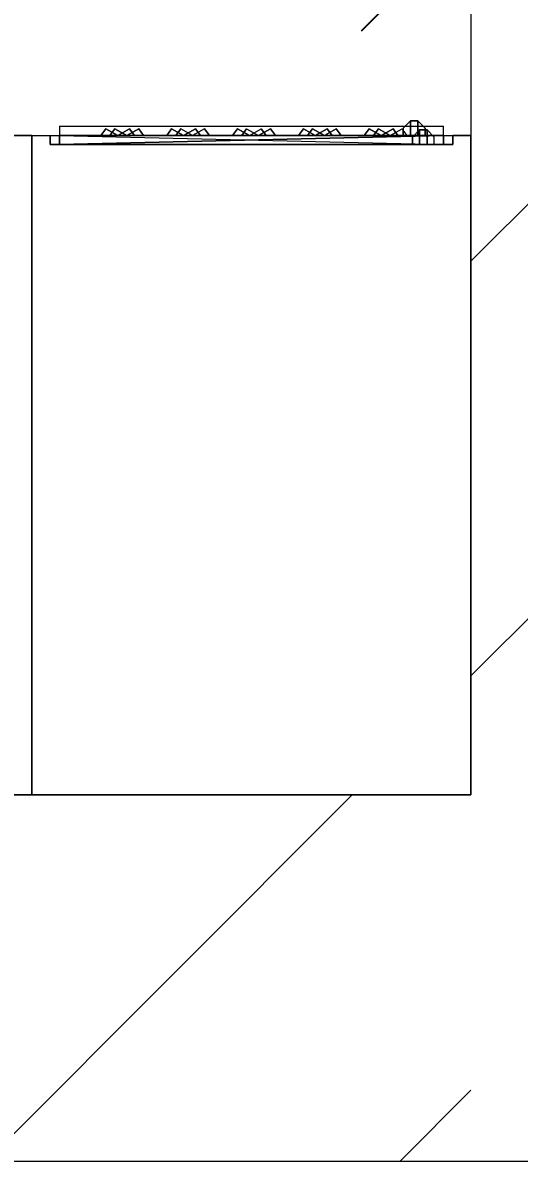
# Model space of a CAD drawing. Header units: inches. Extents: x 1913 to 24953, y -2945 to 1064.
# Drawn here: x 22859.47 to 22873.04, y -58.96 to -27.88 of the extents above; entities that cross this region are included whole.
import ezdxf

# ---------------------------------------------------------------- set-up
doc = ezdxf.new("R2010")
doc.units = ezdxf.units.IN
doc.header["$MEASUREMENT"] = 0
for name, color, linetype, lineweight in [('A-ANNO-DIMS', 211, 'Continuous', 9), ('A-WALL', 113, 'Continuous', 13), ('A-WALL-PATT', 111, 'Continuous', 50), ('G-IMPT', 8, 'Continuous', 9), ('Q-SPCQ', 91, 'Continuous', 9)]:
    doc.layers.add(name, color=color, linetype=linetype, lineweight=lineweight)
doc.styles.add('Arial', font='arial.ttf', dxfattribs={"height": 12})
doc.dimstyles.new('Linear_-_3_32__Arial', dxfattribs={"dimscale": 12, "dimtxt": 12.243113, "dimasz": 1.333333, "dimexe": 1, "dimexo": 0.666667, "dimgap": 0.666667, "dimtad": 1, "dimdec": 5, "dimrnd": 0.03125, "dimzin": 1, "dimdsep": 46, "dimlunit": 4, "dimtxsty": 'Arial', "dimblk1": 'OBLIQUE', "dimblk2": 'OBLIQUE', "dimsah": 1, "dimcen": 0.09, "dimdle": 1, "dimazin": 0, "dimtfac": 1, "dimtdec": 4, "dimtix": 1, "dimtmove": 0, "dimatfit": 3, "dimfxl": 1, "dimtvp": 1, "dimtfill": 1, "dimfrac": 2, "dimtolj": 1, "dimtzin": 0, "dimarcsym": 2})
pattern_1 = [(45, (23317.1235, 399.692), (-5.656854, 5.656854), [])]

# ---------------------------------------------------------------- blocks, each defined once
blk = doc.blocks.new('Locker_Block_-_small_296 - 12ZLKR06_dwg-421959-FloorPlan')
at = {"layer": 'G-IMPT'}
for p, q in [((0, 24), (0, 12)), ((0, 24), (0, 12)), ((0, 24), (0, 12)), ((0, 24), (0, 12)), ((18, 24), (18, 12)), ((18, 12), (18, 24)), ((18, 12.5), (18, 12)), ((18, 12), (18, 12.5)), ((0, 12), (0, 0)), ((0, 0), (0, 12)), ((18, 12), (0, 12)), ((0, 12), (18, 12)), ((0, 12), (0, 0)), ((0, 0), (0, 12)), ((0, 12), (0, 12)), ((0, 12), (18, 12)), ((0, 12), (0, 12)), ((18, 12), (0, 12)), ((0, 12), (18, 12)), ((0, 12), (0, 12)), ((18, 12), (0, 12)), ((18, 12), (18, 0)), ((18, 12), (18, 0)), ((18, 12), (18, 12)), ((18, 12), (18, 12)), ((18, 12), (18, 11.5)), ((18, 12), (18, 11.5)), ((18, 12), (18, 12)), ((17.75, 0.5), (17.75, 11.5)), ((17.75, 11.5), (18, 11.5)), ((17.75, 0.5), (17.75, 11.5)), ((17.75, 11.5), (18, 11.5)), ((17.75, 11.25), (17.75, 11.5)), ((17.75, 11.5), (17.75, 0.5)), ((17.75, 11.5), (17.75, 11.25)), ((17.75, 11.5), (17.75, 11.25)), ((17.75, 11.25), (17.75, 11.5)), ((17.75, 11.5), (17.75, 11.25)), ((17.75, 11.5), (17.75, 11.25)), ((17.75, 11.5), (17.75, 11.25)), ((17.75, 11.25), (17.75, 11.5)), ((17.75, 11.5), (17.75, 11.25)), ((17.75, 11.25), (17.75, 11.5)), ((17.75, 11.5), (17.75, 11.25)), ((17.75, 11.5), (17.75, 11.25)), ((17.75, 11.5), (17.75, 11.25)), ((17.75, 11.25), (17.75, 11.5)), ((17.75, 11.5), (17.75, 0.5)), ((17.75, 11.5), (17.75, 0.5)), ((17.75, 11.5), (17.75, 0.5)), ((17.75, 11.5), (17.75, 11.25)), ((17.75, 11.5), (17.75, 11.25)), ((17.75, 11.5), (17.75, 0.5)), ((17.75, 11.5), (17.75, 0.5)), ((17.75, 11.5), (17.75, 0.5)), ((17.75, 11.5), (17.75, 0.5)), ((17.75, 11.5), (17.75, 0.5)), ((17.75, 11.5), (17.75, 0.5)), ((17.75, 11.25), (17.75, 11.5)), ((17.75, 0.5), (17.75, 11.5)), ((17.75, 0.5), (17.75, 11.5)), ((17.75, 11.25), (17.75, 11.5)), ((17.75, 11.25), (17.75, 11.5)), ((17.75, 11.25), (17.75, 11.5)), ((17.75, 11.5), (17.75, 11.5)), ((17.75, 11.25), (17.75, 11.5)), ((17.75, 11.25), (17.75, 11.5)), ((17.75, 11.5), (17.75, 11.5)), ((17.75, 11.25), (17.75, 11.5)), ((17.75, 11.25), (17.75, 11.5)), ((17.75, 11.5), (17.75, 11.5)), ((17.75, 11.25), (17.75, 11.5)), ((17.75, 11.25), (17.75, 11.5)), ((17.75, 11.5), (17.75, 11.5)), ((17.75, 11.25), (17.75, 11.5)), ((17.75, 11.25), (17.75, 11.5)), ((17.75, 11.5), (17.75, 11.5)), ((17.75, 11.5), (17.75, 11.25)), ((17.75, 11.5), (17.75, 11.5)), ((17.75, 11.25), (17.75, 11.5)), ((17.75, 11.5), (18, 11.5)), ((17.75, 11.5), (17.75, 11.5)), ((17.75, 11.5), (17.75, 11.5)), ((17.75, 11.5), (18, 11.5)), ((17.75, 11.5), (17.75, 11.5)), ((17.75, 11.5), (18, 11.5)), ((17.75, 11.5), (18, 11.5)), ((17.75, 11.5), (17.75, 11.5)), ((17.75, 11.5), (18, 11.5)), ((17.75, 11.5), (18, 11.5)), ((17.75, 11.5), (18, 11.5)), ((17.75, 11.5), (17.75, 11.5)), ((17.75, 11.5), (18, 11.5)), ((17.75, 11.5), (17.75, 11.5)), ((17.75, 11.5), (18, 11.5)), ((18, 11.5), (17.75, 11.5)), ((18, 11.5), (18, 0.5)), ((18, 11.5), (18, 0.5)), ((18, 11.5), (18, 11.5)), ((18, 11.5), (18, 11.5)), ((18, 11.5), (18, 11.5)), ((18, 11.5), (18, 11.5)), ((18, 11.5), (18, 11.5)), ((18, 11.5), (18, 11.5)), ((18, 11.5), (18, 11.5)), ((18, 11.5), (18, 0.5)), ((18, 11.5), (18, 0.5)), ((18, 11.5), (18, 11.5)), ((18, 11.5), (18, 0.5)), ((18, 11.5), (18, 0.5)), ((18, 11.5), (18, 11.5)), ((18, 11.25), (17.75, 11.25)), ((17.75, 11.25), (17.75, 0.75)), ((18, 11.25), (17.75, 11.25)), ((17.75, 0.75), (17.75, 11.25)), ((17.75, 0.75), (17.75, 11.25)), ((17.75, 11.25), (18, 11.25)), ((17.75, 0.75), (17.75, 11.25)), ((18, 11.25), (17.75, 11.25)), ((17.75, 11.25), (17.75, 0.75)), ((17.75, 11.25), (18, 11.25)), ((17.75, 0.75), (17.75, 11.25)), ((17.75, 11.25), (18, 11.25)), ((17.75, 0.75), (17.75, 11.25)), ((18, 11.25), (17.75, 11.25)), ((17.75, 0.75), (17.75, 11.25)), ((18, 11.25), (17.75, 11.25)), ((18, 11.25), (17.75, 11.25)), ((17.75, 0.75), (17.75, 11.25)), ((17.75, 0.75), (17.75, 11.25)), ((18, 11.25), (17.75, 11.25)), ((17.75, 11.25), (17.75, 0.75)), ((17.75, 11.25), (18, 11.25)), ((17.75, 11.25), (18, 0.75)), ((17.75, 11.25), (18, 0.75)), ((17.75, 11.25), (18, 11.25)), ((17.75, 11.25), (17.75, 0.75)), ((17.75, 0.75), (17.75, 11.25)), ((18, 11.25), (17.75, 0.75)), ((18, 11.25), (17.75, 0.75)), ((18, 11.25), (17.75, 11.25)), ((17.75, 0.75), (17.75, 11.25)), ((18, 0.75), (17.75, 11.25)), ((18, 0.75), (17.75, 11.25)), ((18, 11.25), (17.75, 11.25)), ((17.75, 11.25), (17.75, 0.75)), ((17.75, 0.75), (17.75, 11.25)), ((17.75, 0.75), (17.75, 11.25)), ((17.75, 0.75), (17.75, 11.25)), ((17.75, 0.75), (17.75, 11.25)), ((17.75, 0.75), (17.75, 11.25)), ((17.75, 0.75), (17.75, 11.25)), ((17.75, 0.75), (17.75, 11.25)), ((17.75, 0.75), (17.75, 11.25)), ((17.75, 11.25), (17.75, 0.75)), ((17.75, 11.25), (17.75, 0.75)), ((17.75, 11.25), (17.75, 0.75)), ((17.75, 0.75), (17.75, 11.25)), ((17.75, 11.25), (17.75, 0.75)), ((17.75, 11.25), (17.75, 0.75)), ((17.75, 11.25), (17.75, 11.25)), ((17.75, 11.25), (17.75, 11.25)), ((17.75, 11.25), (17.75, 11.25)), ((17.75, 11.25), (17.75, 11.25)), ((17.75, 11.25), (17.75, 11.25)), ((17.75, 11.25), (17.75, 11.25)), ((18, 11.25), (17.75, 11.25)), ((17.75, 11.25), (17.75, 11.25)), ((17.75, 11.25), (18, 11.25)), ((18, 11.25), (17.75, 11.25)), ((18, 11.25), (17.75, 11.25)), ((17.75, 11.25), (17.75, 11.25)), ((18, 11.25), (17.75, 11.25)), ((17.75, 11.25), (17.75, 11.25)), ((17.75, 11.25), (18, 11.25)), ((18, 11.25), (17.75, 11.25)), ((18, 11.25), (17.75, 11.25)), ((17.75, 11.25), (17.75, 11.25)), ((18, 11.25), (17.75, 11.25)), ((18, 11.25), (17.75, 11.25)), ((17.75, 11.25), (17.75, 11.25)), ((18, 11.25), (17.75, 11.25)), ((17.75, 11.25), (17.75, 11.25)), ((17.75, 11.25), (18, 11.25)), ((18, 11.25), (18, 0.75)), ((18, 11.25), (18, 0.75)), ((18, 0.75), (18, 11.25)), ((18, 0.75), (18, 11.25)), ((18, 0.75), (18, 11.25)), ((18, 0.75), (18, 11.25)), ((18, 0.75), (18, 11.25)), ((18, 0.75), (18, 11.25)), ((18, 11.25), (18, 0.75)), ((18, 0.75), (18, 11.25)), ((18, 0.75), (18, 11.25)), ((18.25, 11.25), (18, 11.25)), ((18, 11.25), (18, 0.75)), ((18, 0.75), (18, 11.25)), ((18, 11.25), (18, 0.75)), ((18, 0.75), (18, 11.25)), ((18, 11.25), (18, 11.25)), ((18, 11.25), (18, 11.25)), ((18, 11.25), (18, 11.25)), ((18, 11.25), (18, 11.25)), ((18, 11.25), (18, 11.25)), ((18, 11.25), (18, 11.25)), ((18, 0.75), (18, 11.25)), ((18, 0.75), (18, 11.25)), ((18, 11.25), (18, 11.25)), ((18, 0.75), (18, 11.25)), ((18, 0.75), (18, 11.25)), ((18, 11.25), (18, 11.25)), ((18, 0.75), (18, 11.25)), ((18, 0.75), (18, 11.25)), ((18, 11.25), (18, 11.25)), ((18, 0.75), (18, 11.25)), ((18, 0.75), (18, 11.25)), ((18, 11.25), (18, 11.25)), ((18, 0.75), (18, 11.25)), ((18, 0.75), (18, 11.25)), ((18, 11.25), (18, 11.25)), ((18, 11.25), (18, 0.75)), ((18, 11.25), (18, 11.25)), ((18, 0.75), (18, 11.25)), ((18.25, 11.25), (18.25, 0.75)), ((18, 9.656), (18, 10.116)), ((18, 9.656), (18, 10.116)), ((18, 10.116), (18.181, 9.982)), ((18, 10.116), (18.181, 9.982)), ((18, 10.116), (18.181, 9.982)), ((18, 10.116), (18, 9.656)), ((18, 10.116), (18, 9.656)), ((18, 10.116), (18.181, 9.982)), ((18, 9.656), (18, 10.116)), ((18, 9.656), (18, 10.116)), ((18, 10.116), (18.181, 9.982)), ((18, 10.116), (18.181, 9.982)), ((18, 9.656), (18, 10.116)), ((18, 10.116), (18.181, 9.982)), ((18, 10.116), (18.181, 9.982)), ((18, 10.116), (18, 9.656)), ((18.181, 9.982), (18, 10.116)), ((18.181, 9.982), (18, 10.116)), ((18, 10.116), (18, 10.116)), ((18, 10.116), (18.181, 9.982)), ((18, 10.116), (18, 10.116)), ((18, 10.116), (18.181, 9.982)), ((18.181, 9.982), (18, 10.116)), ((18.181, 9.982), (18, 10.116)), ((18, 10.116), (18, 10.116)), ((18, 10.116), (18.181, 9.982)), ((18, 10.116), (18, 10.116)), ((18.181, 9.982), (18, 10.116)), ((18, 9.656), (18.181, 9.982)), ((18, 9.656), (18.181, 9.982)), ((18.181, 9.982), (18, 9.656)), ((18, 9.656), (18.181, 9.982)), ((18, 9.656), (18.181, 9.982)), ((18, 9.656), (18.181, 9.982)), ((18, 9.656), (18.181, 9.982)), ((18.181, 9.982), (18, 9.656)), ((18.181, 9.982), (18.181, 9.982)), ((18.181, 9.982), (18.181, 9.982)), ((18.181, 9.982), (18.181, 9.982)), ((18.181, 9.982), (18.181, 9.982)), ((18.181, 9.982), (18.181, 9.982)), ((18.181, 9.982), (18.181, 9.982)), ((18.181, 9.982), (18.181, 9.982)), ((18.181, 9.982), (18.181, 9.982)), ((18, 9.407), (18, 9.866)), ((18, 9.866), (18.181, 9.732)), ((18, 9.866), (18, 9.407)), ((18, 9.866), (18.181, 9.732)), ((18, 9.407), (18, 9.866)), ((18, 9.407), (18, 9.866)), ((18, 9.866), (18.181, 9.732)), ((18, 9.866), (18.181, 9.732)), ((18.181, 9.732), (18, 9.866)), ((18.181, 9.732), (18, 9.866)), ((18, 9.866), (18, 9.866)), ((18.181, 9.732), (18, 9.866)), ((18.181, 9.732), (18, 9.866)), ((18, 9.866), (18, 9.866)), ((18, 9.407), (18.181, 9.732)), ((18.181, 9.732), (18, 9.407)), ((18, 9.407), (18.181, 9.732)), ((18, 9.407), (18.181, 9.732)), ((18, 9.196), (18, 9.656)), ((18, 9.656), (18, 9.196)), ((18, 9.196), (18, 9.656)), ((18, 9.196), (18, 9.656)), ((18, 9.196), (18, 9.656)), ((18, 9.196), (18, 9.656)), ((18, 9.656), (18, 9.196)), ((18, 9.196), (18, 9.656)), ((18, 9.656), (18.181, 9.331)), ((18, 9.656), (18.181, 9.331)), ((18.181, 9.331), (18, 9.656)), ((18.181, 9.331), (18, 9.656)), ((18.181, 9.331), (18, 9.656)), ((18.181, 9.331), (18, 9.656)), ((18, 9.656), (18.181, 9.331)), ((18.181, 9.331), (18, 9.656)), ((18, 9.656), (18, 9.656)), ((18, 9.656), (18, 9.656)), ((18, 9.656), (18, 9.656)), ((18, 9.656), (18, 9.656)), ((18.181, 9.732), (18.181, 9.732)), ((18.181, 9.732), (18.181, 9.732)), ((18.181, 9.732), (18.181, 9.732)), ((18.181, 9.732), (18.181, 9.732)), ((18, 8.946), (18, 9.407)), ((18, 9.407), (18, 8.946)), ((18, 8.946), (18, 9.407)), ((18, 8.946), (18, 9.407)), ((18.181, 9.082), (18, 9.407)), ((18, 9.407), (18.181, 9.082)), ((18.181, 9.082), (18, 9.407)), ((18.181, 9.082), (18, 9.407)), ((18, 9.407), (18, 9.407)), ((18, 9.407), (18, 9.407)), ((18, 9.196), (18.181, 9.331)), ((18.181, 9.331), (18, 9.196)), ((18, 9.196), (18.181, 9.331)), ((18, 9.196), (18.181, 9.331)), ((18, 9.196), (18.181, 9.331)), ((18, 9.196), (18.181, 9.331)), ((18.181, 9.331), (18, 9.196)), ((18.181, 9.331), (18, 9.196)), ((18, 9.196), (18.181, 9.331)), ((18.181, 9.331), (18, 9.196)), ((18.181, 9.331), (18, 9.196)), ((18.181, 9.331), (18, 9.196)), ((18, 9.196), (18.181, 9.331)), ((18.181, 9.331), (18, 9.196)), ((18, 9.196), (18.181, 9.331)), ((18.181, 9.331), (18, 9.196)), ((18.181, 9.331), (18.181, 9.331)), ((18.181, 9.331), (18.181, 9.331)), ((18.181, 9.331), (18.181, 9.331)), ((18.181, 9.331), (18.181, 9.331)), ((18.181, 9.331), (18.181, 9.331)), ((18.181, 9.331), (18.181, 9.331)), ((18.181, 9.331), (18.181, 9.331)), ((18.181, 9.331), (18.181, 9.331)), ((18, 9.196), (18, 9.196)), ((18, 9.196), (18, 9.196)), ((18, 9.196), (18, 9.196)), ((18, 9.196), (18, 9.196)), ((18, 8.946), (18.181, 9.082)), ((18, 8.946), (18.181, 9.082)), ((18, 8.946), (18.181, 9.082)), ((18.181, 9.082), (18, 8.946)), ((18, 8.946), (18.181, 9.082)), ((18, 8.946), (18.181, 9.082)), ((18, 8.946), (18.181, 9.082)), ((18.181, 9.082), (18, 8.946)), ((18.181, 9.082), (18.181, 9.082)), ((18.181, 9.082), (18.181, 9.082)), ((18.181, 9.082), (18.181, 9.082)), ((18.181, 9.082), (18.181, 9.082)), ((18, 8.946), (18, 8.946)), ((18, 8.946), (18, 8.946)), ((18, 8.316), (18, 7.856)), ((18, 8.316), (18.181, 8.182)), ((18, 7.856), (18, 8.316)), ((18, 8.316), (18.181, 8.182)), ((18, 7.856), (18, 8.316)), ((18, 8.316), (18.181, 8.182)), ((18.181, 8.182), (18, 8.316)), ((18, 7.856), (18, 8.316)), ((18, 8.316), (18, 7.856)), ((18, 8.316), (18.181, 8.182)), ((18, 7.856), (18, 8.316)), ((18.181, 8.182), (18, 8.316)), ((18, 8.316), (18.181, 8.182)), ((18, 8.316), (18, 7.856)), ((18, 8.316), (18.181, 8.182)), ((18, 8.316), (18, 7.856)), ((18.181, 8.182), (18, 8.316)), ((18.181, 8.182), (18, 8.316)), ((18, 8.316), (18, 8.316)), ((18, 8.316), (18.181, 8.182)), ((18, 8.316), (18, 8.316)), ((18.181, 8.182), (18, 8.316)), ((18, 8.316), (18.181, 8.182)), ((18, 8.316), (18, 8.316)), ((18.181, 8.182), (18, 8.316)), ((18, 8.316), (18.181, 8.182)), ((18, 8.316), (18, 8.316)), ((18.181, 8.182), (18, 8.316)), ((18, 7.856), (18.181, 8.182)), ((18, 7.856), (18.181, 8.182)), ((18, 7.856), (18.181, 8.182)), ((18.181, 8.182), (18, 7.856)), ((18, 7.856), (18.181, 8.182)), ((18, 7.856), (18.181, 8.182)), ((18.181, 8.182), (18, 7.856)), ((18.181, 8.182), (18, 7.856)), ((18.181, 8.182), (18.181, 8.182)), ((18.181, 8.182), (18.181, 8.182)), ((18.181, 8.182), (18.181, 8.182)), ((18.181, 8.182), (18.181, 8.182)), ((18.181, 8.182), (18.181, 8.182)), ((18.181, 8.182), (18.181, 8.182)), ((18.181, 8.182), (18.181, 8.182)), ((18.181, 8.182), (18.181, 8.182)), ((18, 7.607), (18, 8.066)), ((18, 8.066), (18, 7.607)), ((18, 8.066), (18.181, 7.932)), ((18, 8.066), (18.181, 7.932)), ((18, 7.607), (18, 8.066)), ((18, 8.066), (18.181, 7.932)), ((18, 7.607), (18, 8.066)), ((18, 8.066), (18.181, 7.932)), ((18, 8.066), (18.181, 7.932)), ((18, 8.066), (18, 8.066)), ((18.181, 7.932), (18, 8.066)), ((18.181, 7.932), (18, 8.066)), ((18.181, 7.932), (18, 8.066)), ((18, 8.066), (18, 8.066)), ((18, 7.607), (18.181, 7.932)), ((18, 7.607), (18.181, 7.932)), ((18, 7.607), (18.181, 7.932)), ((18, 7.607), (18.181, 7.932)), ((18, 7.396), (18, 7.856)), ((18, 7.396), (18, 7.856)), ((18, 7.396), (18, 7.856)), ((18, 7.856), (18, 7.396)), ((18, 7.396), (18, 7.856)), ((18, 7.856), (18, 7.396)), ((18, 7.856), (18, 7.396)), ((18, 7.856), (18, 7.396)), ((18.181, 7.531), (18, 7.856)), ((18.181, 7.531), (18, 7.856)), ((18.181, 7.531), (18, 7.856)), ((18, 7.856), (18.181, 7.531)), ((18.181, 7.531), (18, 7.856)), ((18, 7.856), (18.181, 7.531)), ((18, 7.856), (18.181, 7.531)), ((18, 7.856), (18.181, 7.531)), ((18, 7.856), (18, 7.856)), ((18, 7.856), (18, 7.856)), ((18, 7.856), (18, 7.856)), ((18, 7.856), (18, 7.856)), ((18.181, 7.932), (18.181, 7.932)), ((18.181, 7.932), (18.181, 7.932)), ((18.181, 7.932), (18.181, 7.932)), ((18.181, 7.932), (18.181, 7.932)), ((18, 7.146), (18, 7.607)), ((18, 7.607), (18, 7.146)), ((18, 7.146), (18, 7.607)), ((18, 7.146), (18, 7.607)), ((18.181, 7.282), (18, 7.607)), ((18.181, 7.282), (18, 7.607)), ((18.181, 7.282), (18, 7.607)), ((18.181, 7.282), (18, 7.607)), ((18, 7.607), (18, 7.607)), ((18, 7.607), (18, 7.607)), ((18, 7.396), (18.181, 7.531)), ((18.181, 7.531), (18, 7.396)), ((18, 7.396), (18.181, 7.531)), ((18, 7.396), (18.181, 7.531)), ((18, 7.396), (18.181, 7.531)), ((18, 7.396), (18.181, 7.531)), ((18.181, 7.531), (18, 7.396)), ((18.181, 7.531), (18, 7.396)), ((18, 7.396), (18.181, 7.531)), ((18.181, 7.531), (18, 7.396)), ((18, 7.396), (18.181, 7.531)), ((18.181, 7.531), (18, 7.396)), ((18, 7.396), (18.181, 7.531)), ((18, 7.396), (18.181, 7.531)), ((18, 7.396), (18.181, 7.531)), ((18.181, 7.531), (18, 7.396)), ((18.181, 7.531), (18.181, 7.531)), ((18.181, 7.531), (18.181, 7.531)), ((18.181, 7.531), (18.181, 7.531)), ((18.181, 7.531), (18.181, 7.531)), ((18.181, 7.531), (18.181, 7.531)), ((18.181, 7.531), (18.181, 7.531)), ((18.181, 7.531), (18.181, 7.531)), ((18.181, 7.531), (18.181, 7.531)), ((18, 7.396), (18, 7.396)), ((18, 7.396), (18, 7.396)), ((18, 7.396), (18, 7.396)), ((18, 7.396), (18, 7.396)), ((18, 7.146), (18.181, 7.282)), ((18.181, 7.282), (18, 7.146)), ((18, 7.146), (18.181, 7.282)), ((18.181, 7.282), (18, 7.146)), ((18.181, 7.282), (18, 7.146)), ((18.181, 7.282), (18, 7.146)), ((18, 7.146), (18.181, 7.282)), ((18.181, 7.282), (18, 7.146)), ((18.181, 7.282), (18.181, 7.282)), ((18.181, 7.282), (18.181, 7.282)), ((18.181, 7.282), (18.181, 7.282)), ((18.181, 7.282), (18.181, 7.282)), ((18, 7.146), (18, 7.146)), ((18, 7.146), (18, 7.146)), ((18, 6.516), (18, 6.056)), ((18, 6.516), (18.181, 6.382)), ((18, 6.056), (18, 6.516)), ((18, 6.516), (18.181, 6.382)), ((18, 6.516), (18, 6.056)), ((18, 6.516), (18.181, 6.382)), ((18, 6.516), (18.181, 6.382)), ((18, 6.516), (18, 6.056)), ((18, 6.516), (18.181, 6.382)), ((18, 6.516), (18, 6.056)), ((18, 6.056), (18, 6.516)), ((18, 6.516), (18.181, 6.382)), ((18.181, 6.382), (18, 6.516)), ((18.181, 6.382), (18, 6.516)), ((18, 6.056), (18, 6.516)), ((18, 6.516), (18, 6.056)), ((18, 6.516), (18.181, 6.382)), ((18, 6.516), (18, 6.516)), ((18.181, 6.382), (18, 6.516)), ((18, 6.516), (18, 6.516)), ((18, 6.516), (18.181, 6.382)), ((18, 6.516), (18.181, 6.382)), ((18.181, 6.382), (18, 6.516)), ((18.181, 6.382), (18, 6.516)), ((18, 6.516), (18, 6.516)), ((18, 6.516), (18.181, 6.382)), ((18, 6.516), (18, 6.516)), ((18.181, 6.382), (18, 6.516)), ((18, 6.056), (18.181, 6.382)), ((18, 6.056), (18.181, 6.382)), ((18, 6.056), (18.181, 6.382)), ((18.181, 6.382), (18, 6.056)), ((18.181, 6.382), (18, 6.056)), ((18, 6.056), (18.181, 6.382)), ((18.181, 6.382), (18, 6.056)), ((18.181, 6.382), (18, 6.056)), ((18, 6.266), (18.181, 6.132)), ((18, 6.266), (18, 5.807)), ((18, 6.266), (18.181, 6.132)), ((18, 6.266), (18, 5.807)), ((18, 6.266), (18.181, 6.132)), ((18, 6.266), (18, 5.807)), ((18.181, 6.132), (18, 6.266)), ((18, 6.266), (18, 5.807)), ((18, 6.266), (18.181, 6.132)), ((18, 6.266), (18, 6.266)), ((18.181, 6.132), (18, 6.266)), ((18, 6.266), (18.181, 6.132)), ((18, 6.266), (18, 6.266)), ((18.181, 6.132), (18, 6.266)), ((18.181, 6.382), (18.181, 6.382)), ((18.181, 6.382), (18.181, 6.382)), ((18.181, 6.382), (18.181, 6.382)), ((18.181, 6.382), (18.181, 6.382)), ((18.181, 6.382), (18.181, 6.382)), ((18.181, 6.382), (18.181, 6.382)), ((18.181, 6.382), (18.181, 6.382)), ((18.181, 6.382), (18.181, 6.382)), ((18.181, 6.132), (18, 5.807)), ((18.181, 6.132), (18, 5.807)), ((18.181, 6.132), (18, 5.807)), ((18.181, 6.132), (18, 5.807)), ((18, 6.056), (18, 5.596)), ((18, 6.056), (18, 5.596)), ((18, 6.056), (18, 5.596)), ((18, 6.056), (18, 5.596)), ((18, 6.056), (18, 5.596)), ((18, 5.596), (18, 6.056)), ((18, 6.056), (18, 5.596)), ((18, 6.056), (18, 5.596)), ((18, 6.056), (18.181, 5.731)), ((18, 6.056), (18.181, 5.731)), ((18, 6.056), (18.181, 5.731)), ((18, 6.056), (18.181, 5.731)), ((18, 6.056), (18.181, 5.731)), ((18, 6.056), (18.181, 5.731)), ((18, 6.056), (18.181, 5.731)), ((18, 6.056), (18.181, 5.731)), ((18, 6.056), (18, 6.056)), ((18, 6.056), (18, 6.056)), ((18, 6.056), (18, 6.056)), ((18, 6.056), (18, 6.056)), ((18.181, 6.132), (18.181, 6.132)), ((18.181, 6.132), (18.181, 6.132)), ((18.181, 6.132), (18.181, 6.132)), ((18.181, 6.132), (18.181, 6.132)), ((18, 5.807), (18, 5.346)), ((18, 5.807), (18, 5.346)), ((18, 5.346), (18, 5.807)), ((18, 5.346), (18, 5.807)), ((18, 5.807), (18.181, 5.482)), ((18, 5.807), (18.181, 5.482)), ((18.181, 5.482), (18, 5.807)), ((18, 5.807), (18.181, 5.482)), ((18, 5.807), (18, 5.807)), ((18, 5.807), (18, 5.807)), ((18, 5.596), (18.181, 5.731)), ((18, 5.596), (18.181, 5.731)), ((18, 5.596), (18.181, 5.731)), ((18, 5.596), (18.181, 5.731)), ((18, 5.596), (18.181, 5.731)), ((18, 5.596), (18.181, 5.731)), ((18.181, 5.731), (18, 5.596)), ((18.181, 5.731), (18, 5.596)), ((18, 5.596), (18.181, 5.731)), ((18, 5.596), (18.181, 5.731)), ((18, 5.596), (18.181, 5.731)), ((18.181, 5.731), (18, 5.596)), ((18, 5.596), (18.181, 5.731)), ((18, 5.596), (18.181, 5.731)), ((18, 5.596), (18.181, 5.731)), ((18.181, 5.731), (18, 5.596)), ((18, 5.596), (18, 5.596)), ((18, 5.596), (18, 5.596)), ((18, 5.596), (18, 5.596)), ((18, 5.596), (18, 5.596)), ((18.181, 5.731), (18.181, 5.731)), ((18.181, 5.731), (18.181, 5.731)), ((18.181, 5.731), (18.181, 5.731)), ((18.181, 5.731), (18.181, 5.731)), ((18.181, 5.731), (18.181, 5.731)), ((18.181, 5.731), (18.181, 5.731)), ((18.181, 5.731), (18.181, 5.731)), ((18.181, 5.731), (18.181, 5.731)), ((18, 5.346), (18.181, 5.482)), ((18, 5.346), (18.181, 5.482)), ((18, 5.346), (18.181, 5.482)), ((18, 5.346), (18.181, 5.482)), ((18, 5.346), (18.181, 5.482)), ((18, 5.346), (18.181, 5.482)), ((18.181, 5.482), (18, 5.346)), ((18.181, 5.482), (18, 5.346)), ((18, 5.346), (18, 5.346)), ((18, 5.346), (18, 5.346)), ((18.181, 5.482), (18.181, 5.482)), ((18.181, 5.482), (18.181, 5.482)), ((18.181, 5.482), (18.181, 5.482)), ((18.181, 5.482), (18.181, 5.482)), ((18, 4.716), (18.181, 4.582)), ((18, 4.716), (18, 4.256)), ((18, 4.716), (18.181, 4.582)), ((18, 4.716), (18, 4.256)), ((18, 4.716), (18.181, 4.582)), ((18, 4.716), (18, 4.256)), ((18.181, 4.582), (18, 4.716)), ((18, 4.256), (18, 4.716)), ((18, 4.716), (18, 4.256)), ((18, 4.716), (18.181, 4.582)), ((18, 4.256), (18, 4.716)), ((18, 4.716), (18.181, 4.582)), ((18, 4.256), (18, 4.716)), ((18.181, 4.582), (18, 4.716)), ((18.181, 4.582), (18, 4.716)), ((18, 4.716), (18, 4.256)), ((18, 4.716), (18.181, 4.582)), ((18, 4.716), (18, 4.716)), ((18.181, 4.582), (18, 4.716)), ((18, 4.716), (18.181, 4.582)), ((18, 4.716), (18, 4.716)), ((18.181, 4.582), (18, 4.716)), ((18, 4.716), (18.181, 4.582)), ((18, 4.716), (18, 4.716)), ((18.181, 4.582), (18, 4.716)), ((18, 4.716), (18.181, 4.582)), ((18, 4.716), (18, 4.716)), ((18.181, 4.582), (18, 4.716)), ((18.181, 4.582), (18, 4.256)), ((18.181, 4.582), (18, 4.256)), ((18.181, 4.582), (18, 4.256)), ((18.181, 4.582), (18, 4.256)), ((18, 4.256), (18.181, 4.582)), ((18, 4.256), (18.181, 4.582)), ((18, 4.256), (18.181, 4.582)), ((18.181, 4.582), (18, 4.256)), ((18, 4.466), (18.181, 4.332)), ((18, 4.466), (18, 4.007)), ((18, 4.007), (18, 4.466)), ((18, 4.466), (18.181, 4.332)), ((18, 4.466), (18.181, 4.332)), ((18, 4.466), (18, 4.007)), ((18, 4.007), (18, 4.466)), ((18, 4.466), (18.181, 4.332)), ((18, 4.466), (18.181, 4.332)), ((18, 4.466), (18, 4.466)), ((18.181, 4.332), (18, 4.466)), ((18, 4.466), (18.181, 4.332)), ((18, 4.466), (18, 4.466)), ((18.181, 4.332), (18, 4.466)), ((18.181, 4.582), (18.181, 4.582)), ((18.181, 4.582), (18.181, 4.582)), ((18.181, 4.582), (18.181, 4.582)), ((18.181, 4.582), (18.181, 4.582)), ((18.181, 4.582), (18.181, 4.582)), ((18.181, 4.582), (18.181, 4.582)), ((18.181, 4.582), (18.181, 4.582)), ((18.181, 4.582), (18.181, 4.582)), ((18.181, 4.332), (18, 4.007)), ((18, 4.007), (18.181, 4.332)), ((18.181, 4.332), (18, 4.007)), ((18, 4.007), (18.181, 4.332)), ((18, 3.796), (18, 4.256)), ((18, 3.796), (18, 4.256)), ((18, 3.796), (18, 4.256)), ((18, 4.256), (18, 3.796)), ((18, 4.256), (18, 3.796)), ((18, 3.796), (18, 4.256)), ((18, 4.256), (18, 3.796)), ((18, 3.796), (18, 4.256)), ((18, 4.256), (18.181, 3.931)), ((18.181, 3.931), (18, 4.256)), ((18.181, 3.931), (18, 4.256)), ((18, 4.256), (18.181, 3.931)), ((18, 4.256), (18.181, 3.931)), ((18.181, 3.931), (18, 4.256)), ((18, 4.256), (18.181, 3.931)), ((18.181, 3.931), (18, 4.256)), ((18, 4.256), (18, 4.256)), ((18, 4.256), (18, 4.256)), ((18, 4.256), (18, 4.256)), ((18, 4.256), (18, 4.256)), ((18.181, 4.332), (18.181, 4.332)), ((18.181, 4.332), (18.181, 4.332)), ((18.181, 4.332), (18.181, 4.332)), ((18.181, 4.332), (18.181, 4.332)), ((18, 4.007), (18, 3.546)), ((18, 3.546), (18, 4.007)), ((18, 4.007), (18, 3.546)), ((18, 3.546), (18, 4.007)), ((18, 4.007), (18.181, 3.682)), ((18.181, 3.682), (18, 4.007)), ((18, 4.007), (18.181, 3.682)), ((18, 4.007), (18.181, 3.682)), ((18, 4.007), (18, 4.007)), ((18, 4.007), (18, 4.007)), ((18, 3.796), (18.181, 3.931)), ((18, 3.796), (18.181, 3.931)), ((18, 3.796), (18.181, 3.931)), ((18, 3.796), (18.181, 3.931)), ((18, 3.796), (18.181, 3.931)), ((18, 3.796), (18.181, 3.931)), ((18, 3.796), (18.181, 3.931)), ((18, 3.796), (18.181, 3.931)), ((18, 3.796), (18.181, 3.931)), ((18, 3.796), (18.181, 3.931)), ((18.181, 3.931), (18, 3.796)), ((18.181, 3.931), (18, 3.796)), ((18, 3.796), (18.181, 3.931)), ((18, 3.796), (18.181, 3.931)), ((18, 3.796), (18.181, 3.931)), ((18.181, 3.931), (18, 3.796)), ((18, 3.796), (18, 3.796)), ((18, 3.796), (18, 3.796)), ((18, 3.796), (18, 3.796)), ((18, 3.796), (18, 3.796)), ((18.181, 3.931), (18.181, 3.931)), ((18.181, 3.931), (18.181, 3.931)), ((18.181, 3.931), (18.181, 3.931)), ((18.181, 3.931), (18.181, 3.931)), ((18.181, 3.931), (18.181, 3.931)), ((18.181, 3.931), (18.181, 3.931)), ((18.181, 3.931), (18.181, 3.931)), ((18.181, 3.931), (18.181, 3.931)), ((18, 3.546), (18.181, 3.682)), ((18.181, 3.682), (18, 3.546)), ((18, 3.546), (18.181, 3.682)), ((18, 3.546), (18.181, 3.682)), ((18, 3.546), (18.181, 3.682)), ((18, 3.546), (18.181, 3.682)), ((18, 3.546), (18.181, 3.682)), ((18.181, 3.682), (18, 3.546)), ((18, 3.546), (18, 3.546)), ((18, 3.546), (18, 3.546)), ((18.181, 3.682), (18.181, 3.682)), ((18.181, 3.682), (18.181, 3.682)), ((18.181, 3.682), (18.181, 3.682)), ((18.181, 3.682), (18.181, 3.682)), ((18, 2.916), (18.181, 2.782)), ((18, 2.916), (18, 2.456)), ((18, 2.916), (18.181, 2.782)), ((18, 2.916), (18, 2.456)), ((18, 2.916), (18, 2.456)), ((18, 2.916), (18.181, 2.782)), ((18, 2.456), (18, 2.916)), ((18, 2.916), (18.181, 2.782)), ((18, 2.916), (18, 2.456)), ((18, 2.916), (18.181, 2.782)), ((18, 2.456), (18, 2.916)), ((18, 2.916), (18.181, 2.782)), ((18.181, 2.782), (18, 2.916)), ((18, 2.916), (18.181, 2.782)), ((18, 2.916), (18, 2.456)), ((18, 2.916), (18, 2.456)), ((18, 2.916), (18.181, 2.782)), ((18, 2.916), (18, 2.916)), ((18.181, 2.782), (18, 2.916)), ((18, 2.916), (18.181, 2.782)), ((18, 2.916), (18, 2.916)), ((18, 2.916), (18.181, 2.782)), ((18, 2.916), (18.181, 2.782)), ((18, 2.916), (18, 2.916)), ((18.181, 2.782), (18, 2.916)), ((18, 2.916), (18.181, 2.782)), ((18, 2.916), (18, 2.916)), ((18.181, 2.782), (18, 2.916)), ((18.181, 2.782), (18, 2.456)), ((18.181, 2.782), (18, 2.456)), ((18, 2.456), (18.181, 2.782)), ((18, 2.456), (18.181, 2.782)), ((18, 2.456), (18.181, 2.782)), ((18, 2.456), (18.181, 2.782)), ((18.181, 2.782), (18, 2.456)), ((18.181, 2.782), (18, 2.456)), ((18, 2.666), (18, 2.207)), ((18, 2.666), (18.181, 2.532)), ((18.181, 2.532), (18, 2.666)), ((18, 2.666), (18, 2.207)), ((18, 2.666), (18.181, 2.532)), ((18, 2.666), (18, 2.207)), ((18, 2.207), (18, 2.666)), ((18, 2.666), (18.181, 2.532)), ((18.181, 2.532), (18, 2.666)), ((18.181, 2.532), (18, 2.666)), ((18, 2.666), (18, 2.666)), ((18.181, 2.532), (18, 2.666)), ((18.181, 2.532), (18, 2.666)), ((18, 2.666), (18, 2.666)), ((18, 2.207), (18.181, 2.532)), ((18.181, 2.532), (18, 2.207)), ((18.181, 2.532), (18, 2.207)), ((18, 2.207), (18.181, 2.532)), ((18.181, 2.782), (18.181, 2.782)), ((18.181, 2.782), (18.181, 2.782)), ((18.181, 2.782), (18.181, 2.782)), ((18.181, 2.782), (18.181, 2.782)), ((18.181, 2.782), (18.181, 2.782)), ((18.181, 2.782), (18.181, 2.782)), ((18.181, 2.782), (18.181, 2.782)), ((18.181, 2.782), (18.181, 2.782)), ((18.181, 2.532), (18.181, 2.532)), ((18.181, 2.532), (18.181, 2.532)), ((18.181, 2.532), (18.181, 2.532)), ((18.181, 2.532), (18.181, 2.532)), ((18, 2.456), (18, 1.996)), ((18, 1.996), (18, 2.456)), ((18, 2.456), (18, 1.996)), ((18, 2.456), (18, 1.996)), ((18, 2.456), (18, 1.996)), ((18, 2.456), (18, 1.996)), ((18, 2.456), (18, 1.996)), ((18, 1.996), (18, 2.456)), ((18, 2.456), (18.181, 2.131)), ((18, 2.456), (18.181, 2.131)), ((18, 2.456), (18.181, 2.131)), ((18, 2.456), (18.181, 2.131)), ((18, 2.456), (18.181, 2.131)), ((18, 2.456), (18.181, 2.131)), ((18, 2.456), (18.181, 2.131)), ((18.181, 2.131), (18, 2.456)), ((18, 2.456), (18, 2.456)), ((18, 2.456), (18, 2.456)), ((18, 2.456), (18, 2.456)), ((18, 2.456), (18, 2.456)), ((18, 2.207), (18, 1.746)), ((18, 2.207), (18, 1.746)), ((18, 2.207), (18, 1.746)), ((18, 2.207), (18, 1.746)), ((18, 2.207), (18.181, 1.882)), ((18, 2.207), (18.181, 1.882)), ((18, 2.207), (18.181, 1.882)), ((18, 2.207), (18.181, 1.882)), ((18, 2.207), (18, 2.207)), ((18, 2.207), (18, 2.207)), ((18, 1.996), (18.181, 2.131)), ((18, 1.996), (18.181, 2.131)), ((18, 1.996), (18.181, 2.131)), ((18, 1.996), (18.181, 2.131)), ((18, 1.996), (18.181, 2.131)), ((18, 1.996), (18.181, 2.131)), ((18.181, 2.131), (18, 1.996)), ((18.181, 2.131), (18, 1.996)), ((18, 1.996), (18.181, 2.131)), ((18, 1.996), (18.181, 2.131)), ((18, 1.996), (18.181, 2.131)), ((18.181, 2.131), (18, 1.996)), ((18, 1.996), (18.181, 2.131)), ((18, 1.996), (18.181, 2.131)), ((18, 1.996), (18.181, 2.131)), ((18.181, 2.131), (18, 1.996)), ((18, 1.996), (18, 1.996)), ((18, 1.996), (18, 1.996)), ((18, 1.996), (18, 1.996)), ((18, 1.996), (18, 1.996)), ((18, 1.746), (18.181, 1.882)), ((18, 1.746), (18.181, 1.882)), ((18, 1.746), (18.181, 1.882)), ((18, 1.746), (18.181, 1.882)), ((18, 1.746), (18.181, 1.882)), ((18, 1.746), (18.181, 1.882)), ((18, 1.746), (18.181, 1.882)), ((18, 1.746), (18.181, 1.882)), ((18.181, 2.131), (18.181, 2.131)), ((18.181, 2.131), (18.181, 2.131)), ((18.181, 2.131), (18.181, 2.131)), ((18.181, 2.131), (18.181, 2.131)), ((18.181, 2.131), (18.181, 2.131)), ((18.181, 2.131), (18.181, 2.131)), ((18.181, 2.131), (18.181, 2.131)), ((18.181, 2.131), (18.181, 2.131)), ((18.181, 1.882), (18.181, 1.882)), ((18.181, 1.882), (18.181, 1.882)), ((18.181, 1.882), (18.181, 1.882)), ((18.181, 1.882), (18.181, 1.882)), ((17.75, 1.603), (17.75, 1.403)), ((17.75, 1.603), (17.75, 1.603)), ((17.75, 1.403), (17.75, 1.603)), ((17.75, 1.403), (17.75, 1.603)), ((17.75, 1.403), (17.75, 1.603)), ((17.75, 1.603), (17.75, 1.603)), ((17.75, 1.603), (17.951, 1.603)), ((17.75, 1.603), (17.951, 1.603)), ((17.951, 1.603), (17.75, 1.603)), ((17.75, 1.603), (17.951, 1.603)), ((18.152, 1.403), (17.951, 1.603)), ((18.152, 1.403), (17.951, 1.603)), ((17.951, 1.603), (18.152, 1.403)), ((18.152, 1.403), (17.951, 1.603)), ((17.951, 1.603), (17.951, 1.603)), ((17.951, 1.603), (17.951, 1.603)), ((18, 1.853), (18, 1.652)), ((18, 1.853), (18, 1.853)), ((18, 1.652), (18, 1.853)), ((18, 1.652), (18, 1.853)), ((18, 1.853), (18, 1.853)), ((18, 1.853), (18, 1.652)), ((18, 1.652), (18, 1.853)), ((18, 1.652), (18, 1.853)), ((18, 1.853), (18, 1.853)), ((18, 1.652), (18, 1.853)), ((18, 1.652), (18, 1.853)), ((18, 1.853), (18, 1.853)), ((18, 1.853), (18.2, 1.853)), ((18.2, 1.853), (18, 1.853)), ((18.2, 1.853), (18, 1.853)), ((18, 1.853), (18.2, 1.853)), ((18.2, 1.853), (18, 1.853)), ((18.2, 1.853), (18, 1.853)), ((18.2, 1.853), (18, 1.853)), ((18.2, 1.853), (18, 1.853)), ((18, 1.746), (18, 1.746)), ((18, 1.746), (18, 1.746)), ((18, 1.452), (18, 1.652)), ((18, 1.452), (18, 1.652)), ((18, 1.452), (18, 1.652)), ((18, 1.652), (18, 1.452)), ((18, 1.652), (18, 1.452)), ((18, 1.452), (18, 1.652)), ((18, 1.452), (18, 1.652)), ((18, 1.452), (18, 1.652)), ((18, 1.652), (18.402, 1.652)), ((18.402, 1.652), (18, 1.652)), ((18, 1.652), (18.402, 1.652)), ((18, 1.652), (18.402, 1.652)), ((18, 1.652), (18.402, 1.652)), ((18, 1.652), (18.402, 1.652)), ((18.402, 1.652), (18, 1.652)), ((18.402, 1.652), (18, 1.652)), ((18.2, 1.853), (18.402, 1.652)), ((18.2, 1.853), (18.402, 1.652)), ((18.2, 1.853), (18.402, 1.652)), ((18.2, 1.853), (18.402, 1.652)), ((18.2, 1.853), (18.402, 1.652)), ((18.2, 1.853), (18.402, 1.652)), ((18.402, 1.652), (18.2, 1.853)), ((18.2, 1.853), (18.402, 1.652)), ((18.2, 1.853), (18.2, 1.853)), ((18.2, 1.853), (18.2, 1.853)), ((18.2, 1.853), (18.2, 1.853)), ((18.2, 1.853), (18.2, 1.853)), ((18.402, 1.452), (18.402, 1.652)), ((18.402, 1.452), (18.402, 1.652)), ((18.402, 1.452), (18.402, 1.652)), ((18.402, 1.452), (18.402, 1.652)), ((18.402, 1.452), (18.402, 1.652)), ((18.402, 1.652), (18.402, 1.452)), ((18.402, 1.452), (18.402, 1.652)), ((18.402, 1.652), (18.402, 1.452)), ((18.402, 1.652), (18.402, 1.652)), ((18.402, 1.652), (18.402, 1.652)), ((18.402, 1.652), (18.402, 1.652)), ((18.402, 1.652), (18.402, 1.652)), ((17.75, 1.202), (17.75, 1.403)), ((17.75, 1.202), (17.75, 1.403)), ((17.75, 1.403), (17.75, 1.202)), ((17.75, 1.202), (17.75, 1.403)), ((18.152, 1.403), (17.75, 1.403)), ((17.75, 1.403), (18.152, 1.403)), ((17.75, 1.403), (18.152, 1.403)), ((17.75, 1.403), (18.152, 1.403)), ((18, 1.452), (18, 1.252)), ((18, 1.252), (18, 1.452)), ((18, 1.252), (18, 1.452)), ((18, 1.252), (18, 1.452)), ((18, 1.252), (18, 1.452)), ((18, 1.252), (18, 1.452)), ((18, 1.452), (18, 1.252)), ((18, 1.452), (18, 1.252)), ((18, 1.452), (18.402, 1.452)), ((18, 1.452), (18.402, 1.452)), ((18, 1.452), (18.402, 1.452)), ((18.402, 1.452), (18, 1.452)), ((18, 1.452), (18.402, 1.452)), ((18.402, 1.452), (18, 1.452)), ((18.402, 1.452), (18, 1.452)), ((18.402, 1.452), (18, 1.452)), ((18, 1.252), (18, 1.252)), ((18, 1.252), (18, 1.252)), ((18, 1.252), (18, 1.252)), ((18, 1.252), (18, 1.252)), ((18.2, 1.252), (18, 1.252)), ((18, 1.252), (18.2, 1.252)), ((18, 1.252), (18.2, 1.252)), ((18.2, 1.252), (18, 1.252)), ((18.2, 1.252), (18, 1.252)), ((18.2, 1.252), (18, 1.252)), ((18.2, 1.252), (18, 1.252)), ((18, 1.252), (18.2, 1.252)), ((18.152, 1.202), (18.152, 1.403)), ((18.152, 1.403), (18.152, 1.202)), ((18.152, 1.403), (18.152, 1.202)), ((18.152, 1.403), (18.152, 1.202)), ((18.152, 1.403), (18.152, 1.403)), ((18.152, 1.403), (18.152, 1.403)), ((18.2, 1.252), (18.402, 1.452)), ((18.2, 1.252), (18.402, 1.452)), ((18.402, 1.452), (18.2, 1.252)), ((18.2, 1.252), (18.402, 1.452)), ((18.2, 1.252), (18.402, 1.452)), ((18.2, 1.252), (18.402, 1.452)), ((18.402, 1.452), (18.2, 1.252)), ((18.402, 1.452), (18.2, 1.252)), ((18.2, 1.252), (18.2, 1.252)), ((18.2, 1.252), (18.2, 1.252)), ((18.2, 1.252), (18.2, 1.252)), ((18.2, 1.252), (18.2, 1.252)), ((18.402, 1.452), (18.402, 1.452)), ((18.402, 1.452), (18.402, 1.452)), ((18.402, 1.452), (18.402, 1.452)), ((18.402, 1.452), (18.402, 1.452)), ((17.75, 1.202), (17.75, 1.002)), ((17.75, 1.002), (17.75, 1.202)), ((17.75, 1.002), (17.75, 1.202)), ((17.75, 1.002), (17.75, 1.202)), ((18.152, 1.202), (17.75, 1.202)), ((17.75, 1.202), (18.152, 1.202)), ((17.75, 1.202), (18.152, 1.202)), ((17.75, 1.202), (18.152, 1.202)), ((17.75, 1.002), (17.75, 1.002)), ((17.75, 1.002), (17.75, 1.002)), ((17.75, 1.002), (17.951, 1.002)), ((17.75, 1.002), (17.951, 1.002)), ((17.75, 1.002), (17.951, 1.002)), ((17.75, 1.002), (17.951, 1.002)), ((18.152, 1.202), (17.951, 1.002)), ((17.951, 1.002), (18.152, 1.202)), ((17.951, 1.002), (18.152, 1.202)), ((17.951, 1.002), (18.152, 1.202)), ((17.951, 1.002), (17.951, 1.002)), ((17.951, 1.002), (17.951, 1.002)), ((18.152, 1.202), (18.152, 1.202)), ((18.152, 1.202), (18.152, 1.202)), ((17.75, 0.75), (18, 0.75)), ((18, 0.75), (17.75, 0.75)), ((18, 0.75), (17.75, 0.75)), ((17.75, 0.75), (18, 0.75)), ((17.75, 0.75), (18, 0.75)), ((18, 0.75), (17.75, 0.75)), ((17.75, 0.75), (18, 0.75)), ((17.75, 0.75), (18, 0.75)), ((18, 0.75), (17.75, 0.75)), ((17.75, 0.75), (18, 0.75)), ((17.75, 0.75), (18, 0.75)), ((18, 0.75), (17.75, 0.75)), ((17.75, 0.75), (18, 0.75)), ((18, 0.75), (17.75, 0.75)), ((17.75, 0.5), (17.75, 0.75)), ((17.75, 0.75), (17.75, 0.5)), ((17.75, 0.5), (17.75, 0.75)), ((17.75, 0.5), (17.75, 0.75)), ((17.75, 0.5), (17.75, 0.75)), ((17.75, 0.75), (17.75, 0.5)), ((17.75, 0.75), (17.75, 0.5)), ((17.75, 0.75), (17.75, 0.5)), ((17.75, 0.5), (17.75, 0.75)), ((17.75, 0.75), (17.75, 0.5)), ((17.75, 0.75), (17.75, 0.5)), ((17.75, 0.75), (17.75, 0.5)), ((17.75, 0.5), (17.75, 0.75)), ((17.75, 0.75), (17.75, 0.5)), ((17.75, 0.75), (17.75, 0.5)), ((17.75, 0.5), (17.75, 0.75)), ((17.75, 0.5), (17.75, 0.75)), ((17.75, 0.5), (17.75, 0.75)), ((17.75, 0.75), (17.75, 0.75)), ((17.75, 0.75), (17.75, 0.5)), ((17.75, 0.75), (17.75, 0.5)), ((17.75, 0.5), (17.75, 0.75)), ((17.75, 0.75), (17.75, 0.5)), ((17.75, 0.75), (17.75, 0.75)), ((17.75, 0.75), (17.75, 0.5)), ((17.75, 0.75), (17.75, 0.75)), ((17.75, 0.5), (17.75, 0.75)), ((17.75, 0.75), (17.75, 0.5)), ((17.75, 0.75), (17.75, 0.75)), ((17.75, 0.5), (17.75, 0.75)), ((17.75, 0.75), (17.75, 0.5)), ((17.75, 0.75), (17.75, 0.75)), ((17.75, 0.5), (17.75, 0.75)), ((17.75, 0.5), (17.75, 0.75)), ((17.75, 0.75), (17.75, 0.75)), ((17.75, 0.75), (17.75, 0.5)), ((18, 0.75), (17.75, 0.75)), ((18, 0.75), (17.75, 0.75)), ((17.75, 0.75), (17.75, 0.75)), ((18, 0.75), (17.75, 0.75)), ((17.75, 0.75), (17.75, 0.75)), ((17.75, 0.75), (18, 0.75)), ((18, 0.75), (17.75, 0.75)), ((17.75, 0.75), (17.75, 0.75)), ((17.75, 0.75), (18, 0.75)), ((18, 0.75), (17.75, 0.75)), ((18, 0.75), (17.75, 0.75)), ((17.75, 0.75), (17.75, 0.75)), ((18, 0.75), (17.75, 0.75)), ((17.75, 0.75), (17.75, 0.75)), ((17.75, 0.75), (18, 0.75)), ((18, 0.75), (17.75, 0.75)), ((18, 0.75), (17.75, 0.75)), ((17.75, 0.75), (17.75, 0.75)), ((18, 0.75), (18.25, 0.75)), ((18, 0.75), (18, 0.75)), ((18, 0.75), (18, 0.75)), ((18, 0.75), (18, 0.75)), ((18, 0.75), (18, 0.75)), ((18, 0.75), (18, 0.75)), ((18, 0.75), (18, 0.75)), ((18, 0.75), (18, 0.75)), ((18, 0.75), (18, 0.75)), ((18, 0.75), (18, 0.75)), ((18, 0.75), (18, 0.75)), ((18, 0.75), (18, 0.75)), ((18, 0.75), (18, 0.75)), ((17.75, 0.5), (18, 0.5)), ((17.75, 0.5), (18, 0.5)), ((17.75, 0.5), (17.75, 0.5)), ((17.75, 0.5), (17.75, 0.5)), ((17.75, 0.5), (17.75, 0.5)), ((17.75, 0.5), (17.75, 0.5)), ((17.75, 0.5), (17.75, 0.5)), ((17.75, 0.5), (17.75, 0.5)), ((17.75, 0.5), (17.75, 0.5)), ((17.75, 0.5), (17.75, 0.5)), ((17.75, 0.5), (18, 0.5)), ((17.75, 0.5), (18, 0.5)), ((17.75, 0.5), (18, 0.5)), ((17.75, 0.5), (17.75, 0.5)), ((18, 0.5), (17.75, 0.5)), ((17.75, 0.5), (18, 0.5)), ((17.75, 0.5), (17.75, 0.5)), ((18, 0.5), (17.75, 0.5)), ((17.75, 0.5), (18, 0.5)), ((17.75, 0.5), (17.75, 0.5)), ((17.75, 0.5), (18, 0.5)), ((17.75, 0.5), (17.75, 0.5)), ((17.75, 0.5), (18, 0.5)), ((18, 0.5), (17.75, 0.5)), ((18, 0.5), (18, 0.5)), ((18, 0.5), (18, 0.5)), ((18, 0.5), (18, 0.5)), ((18, 0.5), (18, 0.5)), ((18, 0.5), (18, 0.5)), ((18, 0.5), (18, 0.5)), ((18, 0.5), (18, 0.5)), ((18, 0.5), (18, 0.5)), ((18, 0), (18, 0.5)), ((18, 0), (18, 0.5)), ((18, 0.5), (18, 0.5)), ((0, 0), (18, 0)), ((0, 0), (18, 0)), ((0, 0), (0, 0)), ((18, 0), (0, 0)), ((18, 0), (0, 0)), ((0, 0), (0, 0)), ((18, 0), (18, 0)), ((18, 0), (18, 0))]:
    blk.add_line(p, q, dxfattribs=at)
blk = doc.blocks.new('Locker_Block_-_small_296 - Locker_Block_-_small_296-421965-FloorPlan')
blk.add_blockref('Locker_Block_-_small_296 - 12ZLKR06_dwg-421959-FloorPlan', (0, 0))
blk = doc.blocks.new('_Oblique')
at = {"color": 0, "linetype": 'ByBlock', "lineweight": -2}
blk.add_line((-0.5, -0.5), (0.5, 0.5), dxfattribs=at)
blk = doc.blocks.new('*D755')
at = {"layer": 'A-ANNO-DIMS', "color": 0, "lineweight": -2, "transparency": 16777216}
for p, q in [((22972.725, -29.524), (22972.725, -8.107)), ((22876.725, -16.794), (22876.725, -32.107)), ((22864.725, -20.107), (22984.725, -20.107))]:
    blk.add_line(p, q, dxfattribs=at)
at = {"layer": 'Defpoints', "color": 0, "lineweight": 0, "transparency": 16777216}
for p in [(22876.725, -8.794), (22972.725, -20.107), (22972.725, -37.524)]:
    blk.add_point(p, dxfattribs=at)
at = {"layer": 'A-ANNO-DIMS', "color": 0, "lineweight": -2, "transparency": 16777216, "xscale": 16, "yscale": 16, "zscale": 16, "rotation": 180}
blk.add_blockref('_Oblique', (22876.725, -20.107), dxfattribs=at)
at = {"layer": 'A-ANNO-DIMS', "color": 0, "lineweight": -2, "transparency": 16777216, "xscale": 16, "yscale": 16, "zscale": 16}
blk.add_blockref('_Oblique', (22972.725, -20.107), dxfattribs=at)
at = {"layer": 'A-ANNO-DIMS', "color": 0, "lineweight": 0, "transparency": 16777216, "insert": (22924.725, -5.98), "char_height": 12, "width": 62.38337, "attachment_point": 5, "style": 'Arial'}
blk.add_mtext('\\A1;8\'-0"', dxfattribs=at)

msp = doc.modelspace()

# ---------------------------------------------------------------- hatches: boundary and pattern name
at = {"layer": 'A-WALL-PATT', "lineweight": 0}
h = msp.add_hatch(dxfattribs=at)
h.set_pattern_fill('FP_2', color=256, style=0, pattern_type=2)
h.set_pattern_definition(pattern_1)
h.paths.add_polyline_path([(22871.725, 141.043658), (22881.725, 141.043658), (22881.725, 205.043658), (22871.725, 205.043658)])
h.paths.add_polyline_path([(22881.725, 36.043658), (22871.725, 36.043658), (22871.725, -48.956342), (22881.725, -48.956342)])
h.paths.add_polyline_path([(22871.725, 72.043658), (22881.725, 72.043658), (22881.725, 105.043658), (22871.725, 105.043658)])
h = msp.add_hatch(dxfattribs=at)
h.set_pattern_fill('FP_2', color=256, style=0, pattern_type=2)
h.set_pattern_definition(pattern_1)
h.paths.add_polyline_path([(22871.725, -48.956342), (22871.725, -58.956342), (22469.225, -58.956342), (22459.225, -58.956342), (22459.225, -48.956342)], flags=0)

# ---------------------------------------------------------------- linework, layer by layer
at = {"layer": 'A-WALL', "lineweight": 0}
for p, q in [((22871.725, 36.043658), (22871.725, -48.956342)), ((22871.725, -48.956342), (22459.225, -48.956342)), ((22469.225, -58.956342), (22881.725, -58.956342))]:
    msp.add_line(p, q, dxfattribs=at)

# ---------------------------------------------------------------- block references
at = {"layer": 'Q-SPCQ', "lineweight": 0, "rotation": 89.9999999999999}
msp.add_blockref('Locker_Block_-_small_296 - Locker_Block_-_small_296-421965-FloorPlan', (22871.725, -48.956342), dxfattribs=at)

# ---------------------------------------------------------------- dimensions: what is measured, and where the dimension line sits
at = {"layer": 'A-ANNO-DIMS', "color": 1, "lineweight": 0}
dim = msp.add_linear_dim(base=(22972.725, -20.107345), p1=(22876.725, -8.793636), p2=(22972.725, -37.5239), dimstyle='Linear_-_3_32__Arial', override={"dimpost": '<>', "dimfxl": 60, "dimtfill": 0}, dxfattribs=at)
dim.commit()
dim.dimension.update_dxf_attribs({"geometry": '*D755', "text_midpoint": (22924.725, -5.980469)})

doc.saveas('drawing.dxf')
